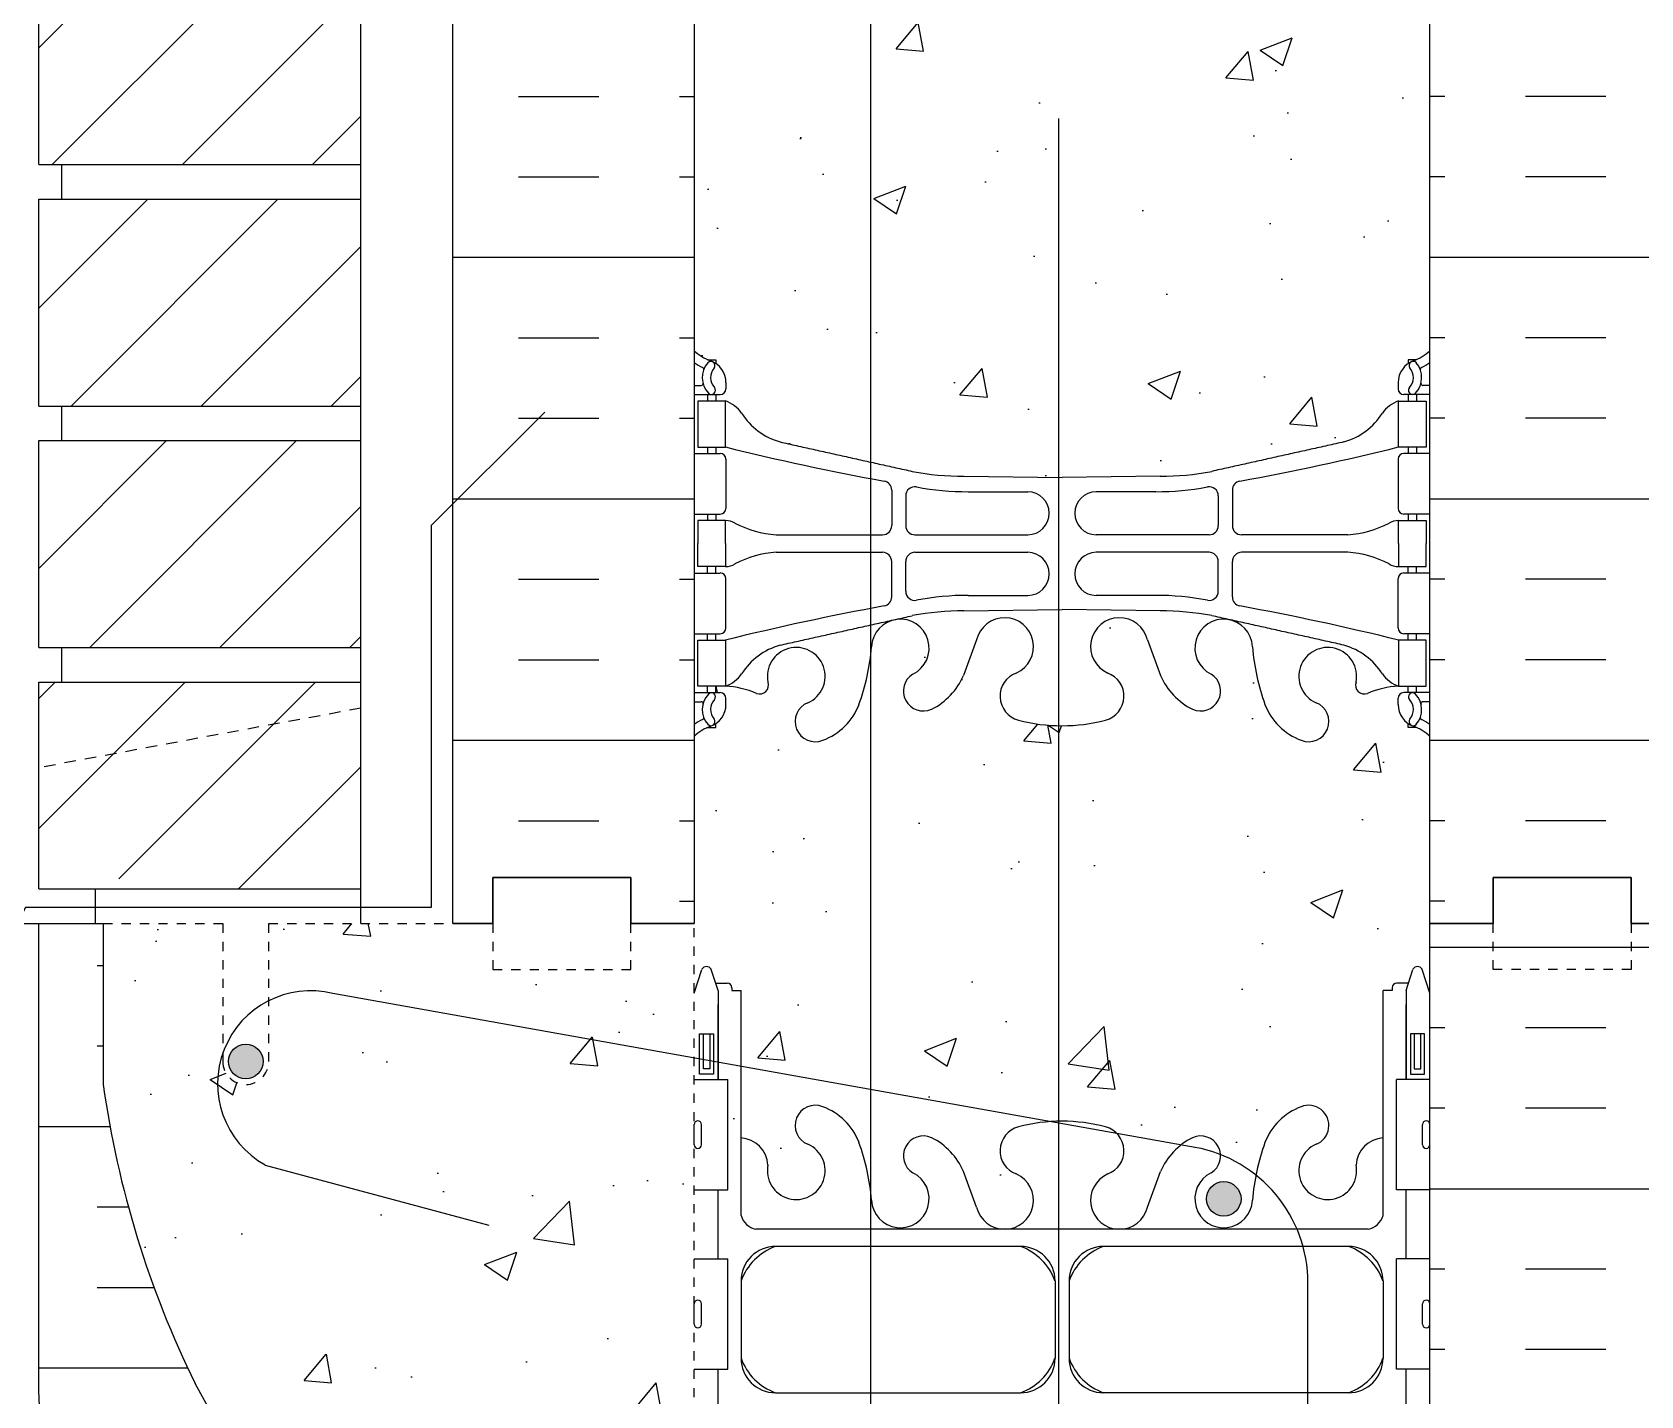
# Model space of a CAD drawing. Header units: inches. Extents: x 16 to 68.3, y 21.2 to 93.9.
# Drawn here: x 34.81 to 52.3, y 51.8 to 66.62 of the extents above; entities that cross this region are included whole.
import ezdxf

# ---------------------------------------------------------------- set-up
doc = ezdxf.new("R2010")
doc.units = ezdxf.units.IN
doc.header["$LTSCALE"] = 0.5
doc.header["$MEASUREMENT"] = 0
doc.linetypes.add('DASHED2', pattern=[0.375, 0.25, -0.125])
doc.linetypes.add('HIDDEN2', pattern=[0.1875, 0.125, -0.0625])
for name, color, linetype in [('HATCH', 12, 'Continuous'), ('Hidden2', 12, 'HIDDEN2'), ('line25', 2, 'Continuous'), ('LINE3', 3, 'Continuous'), ('LINE50', 5, 'Continuous'), ('LINE9', 9, 'Continuous'), ('Web_Edge', 9, 'Continuous')]:
    doc.layers.add(name, color=color, linetype=linetype)

msp = doc.modelspace()

# ---------------------------------------------------------------- hatches: boundary and pattern name
at = {"layer": 'HATCH'}
h = msp.add_hatch(dxfattribs=at)
h.set_pattern_fill('ANSI31', color=256, scale=8, style=0)
h.set_pattern_definition([(45, (-75.6412, -97.8116), (-0.707107, 0.707107), [])])
h.paths.add_polyline_path([(38.381, 92.933), (34.881, 92.933), (34.881, 91.433), (38.381, 91.433)])
h.paths.add_polyline_path([(38.381, 91.058), (34.881, 91.058), (34.881, 90.02), (37.825, 90.02), (38.381, 90.02)])
h.paths.add_polyline_path([(38.381, 90.02), (37.825, 90.02), (34.881, 90.02), (34.881, 88.808), (38.381, 88.808)])
h.paths.add_polyline_path([(38.381, 88.433), (34.881, 88.433), (34.881, 86.183), (38.381, 86.183)])
h.paths.add_polyline_path([(38.381, 85.808), (34.881, 85.808), (34.881, 83.558), (38.381, 83.558)])
h.paths.add_polyline_path([(38.381, 83.183), (34.881, 83.183), (34.881, 80.933), (38.381, 80.933)])
h.paths.add_polyline_path([(38.381, 80.558), (34.881, 80.558), (34.881, 78.308), (38.381, 78.308)])
h.paths.add_polyline_path([(38.381, 77.933), (34.881, 77.933), (34.881, 75.683), (38.381, 75.683), (38.381, 76.558), (38.38, 76.619), (38.381, 76.683), (38.376, 76.742), (38.381, 76.808)])
h.paths.add_polyline_path([(38.381, 75.308), (34.881, 75.308), (34.881, 73.058), (38.381, 73.058)])
h.paths.add_polyline_path([(38.381, 72.683), (34.881, 72.683), (34.881, 70.433), (38.381, 70.433)])
h.paths.add_polyline_path([(38.381, 70.058), (34.881, 70.058), (34.881, 68.637), (37.825, 68.637), (38.381, 68.637)])
h.paths.add_polyline_path([(38.381, 68.637), (37.825, 68.637), (34.881, 68.637), (34.881, 67.808), (38.381, 67.808)])
h.paths.add_polyline_path([(38.381, 67.433), (36.381, 67.433), (34.881, 67.433), (34.881, 65.183), (38.381, 65.183)])
h.paths.add_polyline_path([(38.381, 64.808), (34.881, 64.808), (34.881, 62.558), (38.381, 62.558)])
h.paths.add_polyline_path([(38.381, 62.183), (34.881, 62.183), (34.881, 59.933), (38.381, 59.933)])
h.paths.add_polyline_path([(38.381, 59.558), (34.881, 59.558), (34.881, 57.933), (35.327, 57.671), (35.939, 57.308), (38.381, 57.308)])
h = msp.add_hatch(dxfattribs=at)
h.set_pattern_fill('AR-CONC', color=256, scale=0.5)
edge = h.paths.add_edge_path()
edge.add_arc((49.66, 86.345), 0.5, 46.2109, 66.4218)
edge.add_line((49.86, 86.803), (49.77, 86.803))
edge.add_line((49.77, 86.803), (49.77, 86.845))
edge.add_arc((49.91, 87.052), 0.25, 180, 235.9442, ccw=False)
edge.add_line((49.66, 87.052), (49.66, 87.12))
edge.add_arc((49.722, 87.12), 0.0625, 90, 180, ccw=False)
edge.add_line((49.722, 87.182), (49.77, 87.182))
edge.add_line((49.77, 87.182), (49.77, 87.252))
edge.add_line((49.77, 87.252), (49.665, 87.252))
edge.add_arc((49.787, 87.595), 0.364, 212.0424, 250.3387, ccw=False)
edge.add_arc((48.864, 86.984), 0.743, 34.228, 73.8107)
edge.add_spline(control_points=[(49.071, 87.698), (47.634, 88.018)], knot_values=[0, 0, 1, 1], degree=1, periodic=0)
edge.add_arc((47.078, 85.087), 2.984, 79.2546, 90.0995)
edge.add_line((47.072, 88.071), (46.017, 88.086))
edge.add_line((46.017, 88.086), (46.017, 79.78))
edge.add_line((46.017, 79.78), (47.072, 79.795))
edge.add_arc((47.078, 82.779), 2.984, 269.9005, 280.7454)
edge.add_spline(control_points=[(47.634, 79.848), (49.071, 80.168)], knot_values=[0, 0, 1, 1], degree=1, periodic=0)
edge.add_arc((48.864, 80.882), 0.743, 286.1893, 325.772)
edge.add_arc((49.787, 80.271), 0.364, 109.6613, 147.9576, ccw=False)
edge.add_line((49.665, 80.613), (49.77, 80.613))
edge.add_line((49.77, 80.613), (49.77, 80.683))
edge.add_line((49.77, 80.683), (49.722, 80.683))
edge.add_arc((49.722, 80.746), 0.0625, 180, 270, ccw=False)
edge.add_line((49.66, 80.746), (49.66, 80.813))
edge.add_arc((49.91, 80.813), 0.25, 124.0558, 180, ccw=False)
edge.add_line((49.77, 81.021), (49.77, 81.062))
edge.add_line((49.77, 81.062), (49.86, 81.062))
edge.add_arc((49.66, 81.521), 0.5, 293.5782, 313.7891)
edge.add_line((50.006, 81.16), (50.006, 86.706))
edge = h.paths.add_edge_path()
edge.add_line((46.017, 88.086), (46.006, 88.086))
edge.add_line((46.006, 88.086), (44.939, 88.071))
edge.add_arc((44.934, 85.087), 2.984, 89.9005, 100.7454)
edge.add_spline(control_points=[(44.378, 88.018), (43.927, 87.918)], knot_values=[0.686784, 0.686784, 1, 1], degree=1, periodic=0)
edge.add_line((43.927, 87.918), (43.927, 79.948))
edge.add_spline(control_points=[(43.927, 79.948), (44.378, 79.848)], knot_values=[0.686784, 0.686784, 1, 1], degree=1, periodic=0)
edge.add_arc((44.934, 82.779), 2.984, 259.2546, 270.0995)
edge.add_line((44.939, 79.795), (46.006, 79.78))
edge.add_line((46.006, 79.78), (46.017, 79.78))
edge.add_line((46.017, 79.78), (46.017, 88.086))
edge = h.paths.add_edge_path()
edge.add_spline(control_points=[(43.927, 87.918), (42.94, 87.698)], knot_values=[0, 0, 0.686784, 0.686784], degree=1, periodic=0)
edge.add_arc((43.147, 86.984), 0.743, 106.1893, 145.772)
edge.add_arc((42.224, 87.595), 0.364, 289.6613, 327.9576, ccw=False)
edge.add_line((42.347, 87.252), (42.242, 87.252))
edge.add_line((42.242, 87.252), (42.242, 87.182))
edge.add_line((42.242, 87.182), (42.289, 87.182))
edge.add_arc((42.289, 87.12), 0.0625, 0, 90, ccw=False)
edge.add_line((42.352, 87.12), (42.352, 87.052))
edge.add_arc((42.102, 87.052), 0.25, 304.0558, 360, ccw=False)
edge.add_line((42.242, 86.845), (42.242, 86.803))
edge.add_line((42.242, 86.803), (42.152, 86.803))
edge.add_arc((42.352, 86.345), 0.5, 113.5782, 133.7891)
edge.add_line((42.006, 86.706), (42.006, 81.16))
edge.add_arc((42.352, 81.521), 0.5, 226.2109, 246.4218)
edge.add_line((42.152, 81.062), (42.242, 81.062))
edge.add_line((42.242, 81.062), (42.242, 81.021))
edge.add_arc((42.102, 80.813), 0.25, 0, 55.9442, ccw=False)
edge.add_line((42.352, 80.813), (42.352, 80.746))
edge.add_arc((42.289, 80.746), 0.0625, -90, 0, ccw=False)
edge.add_line((42.289, 80.683), (42.242, 80.683))
edge.add_line((42.242, 80.683), (42.242, 80.613))
edge.add_line((42.242, 80.613), (42.347, 80.613))
edge.add_arc((42.224, 80.271), 0.364, 32.0424, 70.3387, ccw=False)
edge.add_arc((43.147, 80.882), 0.743, 214.228, 253.8107)
edge.add_spline(control_points=[(42.94, 80.168), (43.927, 79.948)], knot_values=[0, 0, 0.686784, 0.686784], degree=1, periodic=0)
edge.add_line((43.927, 79.948), (43.927, 87.918))
edge = h.paths.add_edge_path()
edge.add_arc((49.66, 68.345), 0.5, 46.2109, 66.4218)
edge.add_line((49.86, 68.803), (49.77, 68.803))
edge.add_line((49.77, 68.803), (49.77, 68.845))
edge.add_arc((49.91, 69.052), 0.25, 180, 235.9442, ccw=False)
edge.add_line((49.66, 69.052), (49.66, 69.12))
edge.add_arc((49.722, 69.12), 0.0625, 90, 180, ccw=False)
edge.add_line((49.722, 69.182), (49.77, 69.182))
edge.add_line((49.77, 69.182), (49.77, 69.252))
edge.add_line((49.77, 69.252), (49.665, 69.252))
edge.add_arc((49.787, 69.595), 0.364, 212.0424, 250.3387, ccw=False)
edge.add_arc((48.864, 68.984), 0.743, 34.228, 73.8107)
edge.add_spline(control_points=[(49.071, 69.698), (47.634, 70.018)], knot_values=[0, 0, 1, 1], degree=1, periodic=0)
edge.add_arc((47.078, 67.087), 2.984, 79.2546, 90.0995)
edge.add_line((47.072, 70.071), (46.017, 70.086))
edge.add_line((46.017, 70.086), (46.017, 67.186))
edge.add_arc((45.897, 66.859), 0.348, 50.2069, 69.7963, ccw=False)
edge.add_arc((46.357, 66.961), 0.289, 35, 145, ccw=False)
edge.add_arc((46.734, 67.029), 0.171, 35, 145, ccw=False)
edge.add_arc((47.051, 66.917), 0.275, 20.0678, 130.0678, ccw=False)
edge.add_arc((47.531, 66.856), 0.271, 35, 145, ccw=False)
edge.add_arc((47.86, 66.937), 0.13, 35, 145, ccw=False)
edge.add_arc((48.014, 66.977), 0.059, 98.4676, 145, ccw=False)
edge.add_arc((47.997, 66.977), 0.059, 35, 81.5324, ccw=False)
edge.add_arc((48.152, 66.937), 0.13, 35, 145, ccw=False)
edge.add_arc((48.48, 66.856), 0.271, 35, 145, ccw=False)
edge.add_arc((48.961, 66.917), 0.275, 49.9322, 159.9322, ccw=False)
edge.add_arc((49.278, 67.029), 0.171, 35, 145, ccw=False)
edge.add_arc((49.655, 66.961), 0.289, 35, 145, ccw=False)
edge.add_arc((50.115, 66.859), 0.348, 108.194, 129.7931, ccw=False)
edge.add_line((50.006, 67.191), (50.006, 68.706))
edge = h.paths.add_edge_path()
edge.add_line((46.017, 70.086), (46.006, 70.086))
edge.add_line((46.006, 70.086), (44.939, 70.071))
edge.add_arc((44.934, 67.087), 2.984, 89.9005, 100.7454)
edge.add_spline(control_points=[(44.378, 70.018), (43.927, 69.918)], knot_values=[0.686784, 0.686784, 1, 1], degree=1, periodic=0)
edge.add_line((43.927, 69.918), (43.927, 67.047))
edge.add_arc((44.077, 66.926), 0.193, 35, 140.9787, ccw=False)
edge.add_arc((44.383, 66.933), 0.181, 35, 145, ccw=False)
edge.add_arc((44.668, 66.897), 0.196, 24.3798, 134.3798, ccw=False)
edge.add_arc((45.024, 66.853), 0.217, 35, 145, ccw=False)
edge.add_arc((45.385, 66.849), 0.224, 35, 145, ccw=False)
edge.add_arc((45.897, 66.859), 0.348, 69.7963, 160.2069, ccw=False)
edge.add_line((46.017, 67.186), (46.017, 70.086))
edge = h.paths.add_edge_path()
edge.add_spline(control_points=[(43.927, 69.918), (42.94, 69.698)], knot_values=[0, 0, 0.686784, 0.686784], degree=1, periodic=0)
edge.add_arc((43.147, 68.984), 0.743, 106.1893, 145.772)
edge.add_arc((42.224, 69.595), 0.364, 289.6613, 327.9576, ccw=False)
edge.add_line((42.347, 69.252), (42.242, 69.252))
edge.add_line((42.242, 69.252), (42.242, 69.182))
edge.add_line((42.242, 69.182), (42.289, 69.182))
edge.add_arc((42.289, 69.12), 0.0625, 0, 90, ccw=False)
edge.add_line((42.352, 69.12), (42.352, 69.052))
edge.add_arc((42.102, 69.052), 0.25, 304.0558, 360, ccw=False)
edge.add_line((42.242, 68.845), (42.242, 68.803))
edge.add_line((42.242, 68.803), (42.152, 68.803))
edge.add_arc((42.352, 68.345), 0.5, 113.5782, 133.7891)
edge.add_line((42.006, 68.706), (42.006, 67.174))
edge.add_arc((42.036, 66.85), 0.325, 35, 95.3406, ccw=False)
edge.add_arc((42.47, 66.919), 0.205, 35, 145, ccw=False)
edge.add_arc((42.884, 66.864), 0.301, 35, 145, ccw=False)
edge.add_arc((43.308, 66.912), 0.217, 35, 145, ccw=False)
edge.add_arc((43.702, 66.885), 0.265, 31.8022, 145, ccw=False)
edge.add_line((43.927, 67.024), (43.927, 69.918))
edge = h.paths.add_edge_path()
edge.add_arc((43.702, 66.885), 0.265, 31.8022, 145)
edge.add_arc((43.308, 66.912), 0.217, 35, 145)
edge.add_arc((42.884, 66.864), 0.301, 35, 145)
edge.add_arc((42.47, 66.919), 0.205, 35, 145)
edge.add_arc((42.036, 66.85), 0.325, 35, 95.3406)
edge.add_line((42.006, 67.174), (42.006, 63.16))
edge.add_arc((42.352, 63.521), 0.5, 226.2109, 246.4218)
edge.add_line((42.152, 63.062), (42.242, 63.062))
edge.add_line((42.242, 63.062), (42.242, 63.021))
edge.add_arc((42.102, 62.813), 0.25, 0, 55.9442, ccw=False)
edge.add_line((42.352, 62.813), (42.352, 62.746))
edge.add_arc((42.289, 62.746), 0.0625, -90, 0, ccw=False)
edge.add_line((42.289, 62.683), (42.242, 62.683))
edge.add_line((42.242, 62.683), (42.242, 62.613))
edge.add_line((42.242, 62.613), (42.347, 62.613))
edge.add_arc((42.224, 62.271), 0.364, 32.0424, 70.3387, ccw=False)
edge.add_arc((43.147, 62.882), 0.743, 214.228, 253.8107)
edge.add_spline(control_points=[(42.94, 62.168), (43.927, 61.948)], knot_values=[0, 0, 0.686784, 0.686784], degree=1, periodic=0)
edge.add_line((43.927, 61.948), (43.927, 67.024))
edge = h.paths.add_edge_path()
edge.add_arc((50.115, 66.859), 0.348, 108.194, 129.7931)
edge.add_arc((49.655, 66.961), 0.289, 35, 145)
edge.add_arc((49.278, 67.029), 0.171, 35, 145)
edge.add_arc((48.961, 66.917), 0.275, 49.9322, 159.9322)
edge.add_arc((48.48, 66.856), 0.271, 35, 145)
edge.add_arc((48.152, 66.937), 0.13, 35, 145)
edge.add_arc((47.997, 66.977), 0.059, 35, 81.5324)
edge.add_arc((48.014, 66.977), 0.059, 98.4676, 145)
edge.add_arc((47.86, 66.937), 0.13, 35, 145)
edge.add_arc((47.531, 66.856), 0.271, 35, 145)
edge.add_arc((47.051, 66.917), 0.275, 20.0678, 130.0678)
edge.add_arc((46.734, 67.029), 0.171, 35, 145)
edge.add_arc((46.357, 66.961), 0.289, 35, 145)
edge.add_arc((45.897, 66.859), 0.348, 50.2069, 160.2069)
edge.add_arc((45.385, 66.849), 0.224, 35, 145)
edge.add_arc((45.024, 66.853), 0.217, 35, 145)
edge.add_arc((44.668, 66.897), 0.196, 24.3798, 134.3798)
edge.add_arc((44.383, 66.933), 0.181, 35, 145)
edge.add_arc((44.077, 66.926), 0.193, 35, 140.9787)
edge.add_line((43.927, 67.047), (43.927, 67.024))
edge.add_line((43.927, 67.024), (43.927, 61.948))
edge.add_spline(control_points=[(43.927, 61.948), (44.378, 61.848)], knot_values=[0.686784, 0.686784, 1, 1], degree=1, periodic=0)
edge.add_arc((44.934, 64.779), 2.984, 259.2546, 270.0995)
edge.add_line((44.939, 61.795), (46.006, 61.78))
edge.add_line((46.006, 61.78), (47.072, 61.795))
edge.add_arc((47.078, 64.779), 2.984, 269.9005, 280.7454)
edge.add_spline(control_points=[(47.634, 61.848), (49.071, 62.168)], knot_values=[0, 0, 1, 1], degree=1, periodic=0)
edge.add_arc((48.864, 62.882), 0.743, 286.1893, 325.772)
edge.add_arc((49.787, 62.271), 0.364, 109.6613, 147.9576, ccw=False)
edge.add_line((49.665, 62.613), (49.77, 62.613))
edge.add_line((49.77, 62.613), (49.77, 62.683))
edge.add_line((49.77, 62.683), (49.722, 62.683))
edge.add_arc((49.722, 62.746), 0.0625, 180, 270, ccw=False)
edge.add_line((49.66, 62.746), (49.66, 62.813))
edge.add_arc((49.91, 62.813), 0.25, 124.0558, 180, ccw=False)
edge.add_line((49.77, 63.021), (49.77, 63.062))
edge.add_line((49.77, 63.062), (49.86, 63.062))
edge.add_arc((49.66, 63.521), 0.5, 293.5782, 313.7891)
edge.add_line((50.006, 63.16), (50.006, 67.191))
h.paths.add_polyline_path([(43.927, 59.87, -0.056664), (43.811, 59.349, -0.227838), (43.406, 58.925, -1), (43.243, 59.333, 2.087231), (42.809, 59.558, -0.669601), (42.676, 59.438, 0.085348), (42.347, 59.513), (42.242, 59.513), (42.242, 59.443), (42.289, 59.443, -0.414214), (42.352, 59.381), (42.352, 59.313, -0.249069), (42.242, 59.106), (42.242, 59.065), (42.152, 59.065, 0.088416), (42.006, 58.967), (42.006, 56.933), (42.006, 56.174), (42.085, 56.415, -0.725737), (42.191, 56.434), (42.24, 56.284), (42.366, 56.284, -0.414214), (42.416, 56.234), (42.416, 56.204), (42.516, 56.204), (42.516, 55.38), (43.927, 55.128)])
h.paths.add_polyline_path([(45.97, 59.083, -0.063429), (45.532, 59.145, -0.734872), (45.509, 59.656, 1.612474), (45.077, 60.016), (44.934, 59.629, -0.16372), (44.612, 59.275, -1.059167), (44.406, 59.657, 1.629604), (43.935, 59.958, -0.009281), (43.927, 59.87), (43.927, 55.128), (45.882, 54.779, -0.012558), (45.97, 54.783)])
h.paths.add_polyline_path([(50.006, 58.967, 0.088416), (49.86, 59.065), (49.77, 59.065), (49.77, 59.106, -0.249069), (49.66, 59.313), (49.66, 59.381, -0.414214), (49.722, 59.443), (49.77, 59.443), (49.77, 59.513), (49.665, 59.513, 0.085348), (49.335, 59.438, -0.669601), (49.203, 59.558, 2.087231), (48.769, 59.333, -1), (48.605, 58.925, -0.227838), (48.201, 59.349, -0.06598), (48.076, 59.958, 1.629604), (47.605, 59.657, -1.059167), (47.399, 59.275, -0.16372), (47.077, 59.629), (46.935, 60.016, 1.612474), (46.503, 59.656, -0.734872), (46.48, 59.145, -0.073526), (45.97, 59.083), (45.97, 54.782, -0.073526), (46.48, 54.721, -0.132791), (46.601, 54.651), (47.301, 54.526, -0.039118), (47.399, 54.591, -0.566101), (47.73, 54.42, -0.074441), (48.115, 54.197, -0.035013), (48.201, 54.517, -0.227838), (48.605, 54.941, -1), (48.769, 54.532, 2.087231), (49.203, 54.308, -0.380392), (49.496, 54.603), (49.496, 56.204), (49.596, 56.204), (49.596, 56.234, -0.414214), (49.646, 56.284), (49.772, 56.284), (49.815, 56.415, -0.725737), (49.921, 56.434), (50.006, 56.174), (50.006, 56.933)])
h.paths.add_polyline_path([(45.532, 54.721, -0.050829), (45.882, 54.779), (43.927, 55.128), (43.927, 53.995, -0.007596), (43.934, 53.924, 1.753171), (44.385, 54.22, -0.940793), (44.588, 54.604, -0.173075), (44.934, 54.237), (45.077, 53.85, 1.612474), (45.509, 54.21, -0.734872)])
h.paths.add_polyline_path([(47.077, 54.237, -0.123809), (47.301, 54.526), (46.601, 54.651, -0.548552), (46.503, 54.21, 1.612474), (46.935, 53.85)])
h.paths.add_polyline_path([(43.927, 55.128), (42.516, 55.38), (42.516, 54.603, -0.380397), (42.809, 54.308, 2.087231), (43.243, 54.532, -1), (43.406, 54.941, -0.21345), (43.798, 54.552, -0.060599), (43.927, 53.995)])
h.paths.add_polyline_path([(45.97, 49.862), (45.97, 46.004), (49.335, 46.004, 0.268138), (49.496, 46.152), (49.496, 47.621), (49.376, 47.821), (49.376, 47.933), (49.376, 48.045), (49.496, 48.245), (49.496, 49.714, 0.268138), (49.335, 49.862)])
h.paths.add_polyline_path([(45.97, 49.862), (42.677, 49.862, 0.268156), (42.516, 49.714), (42.516, 48.245), (42.636, 48.045), (42.636, 47.933), (42.636, 47.821), (42.516, 47.621), (42.516, 46.152, 0.268156), (42.677, 46.004), (45.97, 46.004)])
h.paths.add_polyline_path([(49.496, 41.263, -0.380392), (49.203, 41.558, 2.087231), (48.769, 41.333, -1), (48.605, 40.925, -0.21345), (48.213, 41.314, -0.069923), (48.076, 41.958, 1.702394), (47.627, 41.645, -0.940793), (47.423, 41.262, -0.173075), (47.077, 41.629), (46.935, 42.016, 1.612474), (46.503, 41.656, -0.734872), (46.48, 41.145, -0.068475), (46.006, 41.083, -0.005025), (45.97, 41.083), (45.97, 38.31), (46.593, 38.933), (50.006, 38.933), (50.006, 39.692), (49.921, 39.432, -0.6), (49.821, 39.432), (49.772, 39.582), (49.646, 39.582, -0.414214), (49.596, 39.632), (49.596, 39.662), (49.496, 39.662)])
h.paths.add_polyline_path([(45.97, 41.083, -0.063428), (45.532, 41.145, -0.734872), (45.509, 41.656, 1.612474), (45.077, 42.016), (44.934, 41.629, -0.173075), (44.588, 41.262, -0.940793), (44.385, 41.645, 1.702394), (43.935, 41.958, -0.069923), (43.798, 41.314, -0.21345), (43.406, 40.925, -1), (43.243, 41.333, 2.087231), (42.809, 41.558, -0.380397), (42.516, 41.263), (42.516, 39.662), (42.416, 39.662), (42.416, 39.632, -0.414214), (42.366, 39.582), (42.24, 39.582), (42.191, 39.432, -0.6), (42.091, 39.432), (42.006, 39.692), (42.006, 38.933), (44.593, 38.933), (45.593, 39.933), (45.593, 38.933), (45.593, 37.933), (45.97, 38.31)])
h = msp.add_hatch(dxfattribs=at)
h.set_pattern_fill('INSUL', color=256, scale=7, style=0)
h.set_pattern_definition([(0, (-2884.1558, -340.0766), (0, 2.625), []), (0, (-2884.1558, -339.2016), (0, 2.625), [0.875, -0.875]), (0, (-2884.1558, -338.3266), (0, 2.625), [0.875, -0.875])])
h.paths.add_polyline_path([(39.381, 56.933), (39.818, 56.933), (39.818, 57.433), (41.318, 57.433), (41.318, 56.933), (42.006, 56.933), (42.006, 74.933), (41.318, 74.933), (41.318, 75.433), (39.818, 75.433), (39.818, 74.933), (39.381, 74.933)])
h = msp.add_hatch(dxfattribs=at)
h.set_pattern_fill('INSUL', color=256, scale=7, style=0)
h.set_pattern_definition([(180, (2976.1673, -340.0766), (0, 2.625), []), (180, (2976.1673, -339.2016), (0, 2.625), [0.875, -0.875]), (180, (2976.1673, -338.3266), (0, 2.625), [0.875, -0.875])])
h.paths.add_polyline_path([(52.631, 56.933), (52.193, 56.933), (52.193, 57.433), (50.693, 57.433), (50.693, 56.933), (50.006, 56.933), (50.006, 74.933), (50.693, 74.933), (50.693, 75.433), (52.193, 75.433), (52.193, 74.933), (52.631, 74.933)])
h = msp.add_hatch(dxfattribs=at)
h.set_pattern_fill('INSUL', color=256, scale=7, style=0)
h.set_pattern_definition([(180, (2976.1673, -358.0766), (0, 2.625), []), (180, (2976.1673, -357.2016), (0, 2.625), [0.875, -0.875]), (180, (2976.1673, -356.3266), (0, 2.625), [0.875, -0.875])])
h.paths.add_polyline_path([(52.631, 38.933), (52.193, 38.933), (52.193, 39.433), (50.693, 39.433), (50.693, 38.933), (50.006, 38.933), (50.006, 56.933), (50.693, 56.933), (50.693, 57.433), (52.193, 57.433), (52.193, 56.933), (52.631, 56.933)])
h = msp.add_hatch(dxfattribs=at)
h.set_pattern_fill('INSUL', color=256, scale=7, style=0)
h.set_pattern_definition([(0, (-2960.485, -383.6494), (0, 2.625), []), (0, (-2960.485, -382.7744), (0, 2.625), [0.875, -0.875]), (0, (-2960.485, -381.8994), (0, 2.625), [0.875, -0.875])])
h.paths.add_polyline_path([(36.581, 51.933, -0.079579), (35.581, 55.183), (35.581, 56.933), (34.881, 56.933), (34.881, 51.933, 0.131652), (35.551, 49.433), (39.289, 43.283, -0.10438), (39.381, 42.808), (39.381, 38.933), (39.818, 38.933), (39.818, 39.433), (41.318, 39.433), (41.318, 38.933), (42.006, 38.933), (42.006, 42.183), (41.756, 42.183), (41.756, 42.558)])
h = msp.add_hatch(dxfattribs=at)
h.set_pattern_fill('AR-CONC', color=256, scale=0.5, style=0)
h.set_pattern_definition([(50, (75.5901, 19.0505), (3.5863, -0.31376), [0.375, -4.125]), (355, (75.59, 19.0505), (-0.69376, 3.76096), [0.3, -3.3]), (100.4514, (75.889, 19.0244), (2.89255, 3.4472), [0.3187, -3.5057]), (46.184, (75.59, 20.0505), (5.3362, -0.8276), [0.5625, -6.1875]), (96.636, (76.035, 19.9816), (4.6733, 4.8706), [0.47805, -5.25856]), (351.184, (75.59, 20.0505), (4.6733, 4.8706), [0.45, -4.95]), (21, (76.0901, 19.8005), (2.98454, -2.0131), [0.375, -4.125]), (326, (76.09, 19.8005), (1.21658, 3.62575), [0.3, -3.3]), (71.4514, (76.339, 19.6328), (4.20111, 1.61265), [0.3187, -3.5057]), (37.5, (75.5901, 19.0505), (0.0608, 1.66447), [0, -3.26, 0, -3.35, 0, -3.3125]), (7.5, (75.5901, 19.0505), (1.31535, 1.97206), [0, -1.91, 0, -3.185, 0, -1.2625]), (327.5, (74.4751, 19.0505), (2.669112, -0.112774), [0, -1.25, 0, -3.9, 0, -5.175]), (317.5, (73.9751, 19.0505), (2.91593, 0.50052), [0, -1.625, 0, -2.59, 0, -3.675])])
h.paths.add_polyline_path([(42.006, 56.933), (41.318, 56.933), (41.318, 56.433), (39.818, 56.433), (39.818, 56.933), (39.381, 56.933), (38.462, 56.933), (38.49, 56.796), (38.191, 56.817), (38.285, 56.933), (37.381, 56.933), (37.381, 55.433, -1), (36.881, 55.433), (36.881, 56.933), (35.581, 56.933), (35.581, 55.183, 0.079579), (36.581, 51.933), (41.756, 42.558), (41.756, 42.183), (42.006, 42.183)])
h = msp.add_hatch(dxfattribs=at)
h.set_pattern_fill('AR-CONC', color=256, scale=0.5, style=0)
h.paths.add_polyline_path([(45.532, 54.721, -0.05083), (45.882, 54.779), (42.006, 55.472), (42.006, 54.898, 0.088416), (42.152, 54.801), (42.242, 54.801), (42.242, 54.759, -0.249069), (42.352, 54.552), (42.352, 54.485, -0.414214), (42.289, 54.422), (42.242, 54.422), (42.242, 54.352), (42.347, 54.352, 0.085348), (42.676, 54.428, -0.669601), (42.809, 54.308, 2.087231), (43.243, 54.532, -1), (43.406, 54.941, -0.227838), (43.811, 54.517, -0.06598), (43.935, 53.908, 1.629604), (44.406, 54.209, -1.059167), (44.612, 54.591, -0.16372), (44.934, 54.237), (45.077, 53.85, 1.612474), (45.509, 54.21, -0.734872)])
h = msp.add_hatch(dxfattribs=at)
h.set_pattern_fill('AR-CONC', color=256, scale=0.5, style=0)
h.paths.add_polyline_path([(47.077, 54.237, -0.123809), (47.301, 54.526), (46.601, 54.651, -0.548553), (46.503, 54.21, 1.612474), (46.935, 53.85)])
at = {"layer": 'LINE3'}
for points in [[(36.943, 55.433, 1), (37.318, 55.433, 1)], [(47.952, 53.939, 1), (47.577, 53.939, 1)], [(47.577, 53.939, 1), (47.952, 53.939, 1)]]:
    msp.add_hatch(color=256, dxfattribs=at).paths.add_polyline_path(points)

# ---------------------------------------------------------------- linework, layer by layer
at = {"layer": 'HATCH'}
for p, q in [((38.191, 56.817), (38.285, 56.933)), ((38.49, 56.796), (38.462, 56.933)), ((38.191, 56.817), (38.49, 56.796))]:
    msp.add_line(p, q, dxfattribs=at)
at = {"layer": 'Hidden2'}
for p, q in [((35.581, 56.933), (36.881, 56.933)), ((36.881, 56.933), (36.881, 55.433)), ((37.381, 55.433), (37.381, 56.933)), ((37.381, 56.933), (39.381, 56.933))]:
    msp.add_line(p, q, dxfattribs=at)
at = {"layer": 'Hidden2', "ltscale": 0.5}
msp.add_line((42.006, 42.183), (42.006, 56.933), dxfattribs=at)
at = {"layer": 'Hidden2'}
msp.add_lwpolyline([(39.381, 56.933), (39.818, 56.933), (39.818, 57.433), (41.318, 57.433), (41.318, 56.933), (42.006, 56.933)], dxfattribs=at)
msp.add_arc((37.131, 55.433), 0.25, 180, 0, dxfattribs=at)
at = {"layer": 'line25'}
for p, q in [((42.006, 74.933), (42.006, 56.933)), ((50.006, 56.933), (50.006, 74.933)), ((34.881, 65.183), (34.881, 67.433)), ((38.381, 56.933), (38.381, 67.433)), ((34.881, 65.183), (38.381, 65.183)), ((35.131, 64.808), (35.131, 65.183)), ((34.881, 62.558), (34.881, 64.808)), ((34.881, 64.808), (38.381, 64.808)), ((34.881, 62.558), (38.381, 62.558)), ((35.131, 62.183), (35.131, 62.558)), ((34.881, 62.183), (38.381, 62.183)), ((34.881, 59.933), (34.881, 62.183)), ((34.881, 59.933), (38.381, 59.933)), ((35.131, 59.558), (35.131, 59.933)), ((34.881, 59.558), (38.381, 59.558)), ((34.881, 57.308), (34.881, 59.558)), ((34.881, 57.308), (38.381, 57.308)), ((35.497, 56.933), (35.497, 57.308)), ((35.581, 56.933), (35.581, 55.183)), ((50.006, 38.933), (50.006, 56.933)), ((42.006, 55.238), (42.371, 55.238)), ((42.371, 54.038), (42.371, 55.238)), ((50.006, 55.238), (49.641, 55.238)), ((49.641, 54.038), (49.641, 55.238)), ((42.006, 54.038), (42.371, 54.038)), ((50.006, 54.038), (49.641, 54.038)), ((42.006, 53.288), (42.371, 53.288)), ((42.371, 52.088), (42.371, 53.288)), ((50.006, 53.288), (49.641, 53.288)), ((49.641, 52.088), (49.641, 53.288)), ((42.006, 52.088), (42.371, 52.088)), ((50.006, 52.088), (49.641, 52.088)), ((41.756, 42.558), (36.581, 51.933))]:
    msp.add_line(p, q, dxfattribs=at)
msp.add_arc((46.226, 56.68), 10.75, 188.0028, 206.2026, dxfattribs=at)
at = {"layer": 'LINE3'}
for p, q in [((43.927, 50.205), (43.927, 91.515)), ((45.97, 38.31), (45.97, 65.686)), ((47.452, 54.499), (38.079, 56.173)), ((37.341, 54.307), (39.774, 53.655)), ((48.68, 46.714), (48.68, 53.024))]:
    msp.add_line(p, q, dxfattribs=at)
for centre in [(37.131, 55.433), (47.764, 53.939), (47.764, 53.939)]:
    msp.add_circle(centre, 0.188, dxfattribs=at)
for centre, radius, start, end in [((37.837, 55.19), 1.012, 76.184, 240.6907), ((47.18, 53.024), 1.5, 360, 79.5785)]:
    msp.add_arc(centre, radius, start, end, dxfattribs=at)
at = {"layer": 'LINE50'}
msp.add_line((39.381, 56.933), (39.381, 74.933), dxfattribs=at)
for points in [[(39.381, 56.933), (39.818, 56.933), (39.818, 57.433), (41.318, 57.433), (41.318, 56.933), (42.006, 56.933)], [(42.006, 56.933), (41.318, 56.933), (41.318, 57.433), (39.818, 57.433), (39.818, 56.933), (39.381, 56.933)], [(52.631, 56.933), (52.193, 56.933), (52.193, 57.433), (50.693, 57.433), (50.693, 56.933), (50.006, 56.933)], [(50.006, 56.933), (50.693, 56.933), (50.693, 57.433), (52.193, 57.433), (52.193, 56.933), (52.631, 56.933)]]:
    msp.add_lwpolyline(points, dxfattribs=at)
msp.add_lwpolyline([(39.381, 38.933), (39.381, 42.808, 0.10438), (39.289, 43.283), (35.551, 49.433, -0.131652), (34.881, 51.933), (34.881, 56.933), (35.581, 56.933)], format="xyb", dxfattribs=at)
at = {"layer": 'LINE9'}
for p, q in [((39.146, 61.258), (40.381, 62.492)), ((42.006, 54.528), (42.006, 54.748)), ((42.046, 54.788), (42.046, 54.788)), ((42.086, 54.528), (42.086, 54.748)), ((49.926, 54.528), (49.926, 54.748)), ((49.966, 54.788), (49.966, 54.788)), ((50.006, 54.528), (50.006, 54.748)), ((42.006, 54.693), (42.006, 54.693)), ((42.006, 54.583), (42.006, 54.583)), ((50.006, 54.693), (50.006, 54.693)), ((50.006, 54.583), (50.006, 54.583)), ((42.046, 54.488), (42.046, 54.488)), ((49.966, 54.488), (49.966, 54.488)), ((42.046, 52.838), (42.046, 52.838)), ((49.966, 52.838), (49.966, 52.838)), ((42.006, 52.578), (42.006, 52.798)), ((42.006, 52.743), (42.006, 52.743)), ((42.086, 52.578), (42.086, 52.798)), ((49.926, 52.578), (49.926, 52.798)), ((50.006, 52.578), (50.006, 52.798)), ((50.006, 52.743), (50.006, 52.743)), ((42.006, 52.633), (42.006, 52.633)), ((42.046, 52.538), (42.046, 52.538)), ((49.966, 52.538), (49.966, 52.538)), ((50.006, 52.633), (50.006, 52.633))]:
    msp.add_line(p, q, dxfattribs=at)
at = {"layer": 'LINE9', "linetype": 'DASHED2'}
msp.add_line((38.381, 59.274), (34.881, 58.626), dxfattribs=at)
at = {"layer": 'LINE9'}
msp.add_lwpolyline([(39.146, 61.258), (39.146, 57.108), (34.737, 57.108), (34.538, 56.719)], dxfattribs=at)
at = {"layer": 'LINE9', "linetype": 'Continuous', "ltscale": 0.5}
msp.add_lwpolyline([(39.193, 38.933), (39.193, 42.81, 0.101377), (39.121, 43.198), (35.389, 49.337, -0.131757), (34.693, 51.933), (34.693, 56.933), (34.881, 56.933)], format="xyb", dxfattribs=at)
at = {"layer": 'LINE9', "linetype": 'DASHED2', "ltscale": 0.15}
for points in [[(39.818, 56.933), (39.818, 56.933), (39.818, 56.433), (41.318, 56.433), (41.318, 56.933), (41.318, 56.933)], [(52.193, 56.933), (52.193, 56.933), (52.193, 56.433), (50.693, 56.433), (50.693, 56.933), (50.693, 56.933)]]:
    msp.add_lwpolyline(points, dxfattribs=at)
at = {"layer": 'LINE9'}
for centre, start, end in [((42.046, 54.748), 90, 180), ((42.046, 54.748), 360, 90), ((49.966, 54.748), 90, 180), ((49.966, 54.748), 0, 90), ((42.046, 54.528), 180, 270), ((42.046, 54.528), 270, 0), ((49.966, 54.528), 180, 270), ((49.966, 54.528), 270, 0), ((42.046, 52.798), 90, 180), ((42.046, 52.798), 360, 90), ((49.966, 52.798), 90, 180), ((49.966, 52.798), 0, 90), ((42.046, 52.578), 180, 270), ((42.046, 52.578), 270, 0), ((49.966, 52.578), 180, 270), ((49.966, 52.578), 270, 0)]:
    msp.add_arc(centre, 0.04, start, end, dxfattribs=at)
at = {"layer": 'Web_Edge'}
for p, q in [((42.152, 63.062), (42.242, 63.062)), ((42.242, 63.062), (42.242, 63.021)), ((49.86, 63.062), (49.77, 63.062)), ((49.77, 63.062), (49.77, 63.021)), ((42.352, 62.813), (42.352, 62.746)), ((49.66, 62.813), (49.66, 62.746)), ((42.006, 62.783), (42.084, 62.783)), ((42.006, 62.683), (42.289, 62.683)), ((42.152, 62.683), (42.152, 62.613)), ((42.242, 62.683), (42.242, 62.613)), ((50.006, 62.683), (49.722, 62.683)), ((49.77, 62.683), (49.77, 62.613)), ((49.86, 62.683), (49.86, 62.613)), ((50.006, 62.783), (49.928, 62.783)), ((42.152, 62.113), (42.152, 62.043)), ((42.242, 62.113), (42.242, 62.043)), ((49.77, 62.113), (49.77, 62.043)), ((49.86, 62.113), (49.86, 62.043)), ((42.006, 62.043), (42.289, 62.043)), ((42.352, 61.981), (42.352, 61.446)), ((49.66, 61.981), (49.66, 61.446)), ((50.006, 62.043), (49.722, 62.043)), ((44.939, 61.795), (46.006, 61.78)), ((47.072, 61.795), (46.006, 61.78)), ((44.154, 61.644), (44.154, 61.259)), ((44.306, 61.581), (44.306, 61.259)), ((44.986, 61.627), (45.633, 61.627)), ((47.025, 61.627), (46.378, 61.627)), ((47.705, 61.581), (47.705, 61.259)), ((47.858, 61.644), (47.858, 61.259)), ((42.006, 61.383), (42.289, 61.383)), ((42.152, 61.383), (42.152, 61.313)), ((42.242, 61.383), (42.242, 61.313)), ((50.006, 61.383), (49.722, 61.383)), ((49.77, 61.383), (49.77, 61.313)), ((49.86, 61.383), (49.86, 61.313)), ((42.899, 61.158), (44.054, 61.159)), ((44.406, 61.159), (45.633, 61.159)), ((47.605, 61.159), (46.378, 61.159)), ((49.112, 61.158), (47.958, 61.159)), ((42.899, 60.969), (44.054, 60.968)), ((44.154, 60.483), (44.154, 60.868)), ((44.306, 60.545), (44.306, 60.868)), ((44.406, 60.968), (45.633, 60.968)), ((47.605, 60.968), (46.378, 60.968)), ((47.705, 60.545), (47.705, 60.868)), ((47.858, 60.483), (47.858, 60.868)), ((49.112, 60.969), (47.958, 60.968)), ((42.006, 60.743), (42.289, 60.743)), ((42.152, 60.743), (42.152, 60.813)), ((42.242, 60.743), (42.242, 60.813)), ((50.006, 60.743), (49.722, 60.743)), ((49.77, 60.743), (49.77, 60.813)), ((49.86, 60.743), (49.86, 60.813)), ((42.352, 60.146), (42.352, 60.681)), ((49.66, 60.146), (49.66, 60.681)), ((44.939, 60.332), (46.006, 60.347)), ((44.986, 60.5), (45.633, 60.5)), ((47.072, 60.332), (46.006, 60.347)), ((47.025, 60.5), (46.378, 60.5)), ((42.006, 60.083), (42.289, 60.083)), ((42.152, 60.013), (42.152, 60.083)), ((42.242, 60.013), (42.242, 60.083)), ((45.077, 60.016), (44.934, 59.629)), ((46.935, 60.016), (47.077, 59.629)), ((50.006, 60.083), (49.722, 60.083)), ((49.77, 60.013), (49.77, 60.083)), ((49.86, 60.013), (49.86, 60.083)), ((42.152, 59.443), (42.152, 59.513)), ((42.242, 59.443), (42.242, 59.513)), ((49.77, 59.443), (49.77, 59.513)), ((49.86, 59.443), (49.86, 59.513)), ((42.006, 59.443), (42.289, 59.443)), ((42.006, 59.343), (42.084, 59.343)), ((42.352, 59.313), (42.352, 59.381)), ((49.66, 59.313), (49.66, 59.381)), ((50.006, 59.443), (49.722, 59.443)), ((50.006, 59.343), (49.928, 59.343)), ((42.152, 59.065), (42.242, 59.065)), ((42.242, 59.065), (42.242, 59.106)), ((49.77, 59.065), (49.77, 59.106)), ((49.86, 59.065), (49.77, 59.065)), ((42.006, 56.174), (42.091, 56.434)), ((42.266, 56.204), (42.191, 56.434)), ((49.746, 56.204), (49.821, 56.434)), ((50.006, 56.174), (49.921, 56.434)), ((42.24, 56.284), (42.366, 56.284)), ((42.266, 56.204), (42.266, 55.238)), ((42.406, 56.234), (42.406, 56.234)), ((42.416, 56.234), (42.416, 56.234)), ((42.416, 56.234), (42.416, 56.204)), ((42.416, 56.204), (42.516, 56.204)), ((42.516, 53.758), (42.516, 56.204)), ((49.596, 56.204), (49.496, 56.204)), ((49.496, 53.758), (49.496, 56.204)), ((49.596, 56.234), (49.596, 56.234)), ((49.596, 56.234), (49.596, 56.204)), ((49.772, 56.284), (49.646, 56.284)), ((49.746, 56.204), (49.746, 55.238)), ((45.077, 53.85), (44.934, 54.237)), ((46.935, 53.85), (47.077, 54.237)), ((49.335, 53.609), (42.677, 53.609)), ((45.555, 53.422), (42.891, 53.422)), ((49.121, 53.422), (46.457, 53.422)), ((42.516, 53.047), (42.516, 52.206)), ((45.93, 53.047), (45.93, 52.206)), ((46.082, 53.048), (46.082, 52.207)), ((49.496, 53.047), (49.496, 52.206)), ((42.891, 51.831), (45.555, 51.831)), ((49.121, 51.831), (46.457, 51.831))]:
    msp.add_line(p, q, dxfattribs=at)
for points in [[(42.047, 62.113), (42.347, 62.113), (42.347, 62.613), (42.047, 62.613)], [(49.965, 62.113), (49.665, 62.113), (49.665, 62.613), (49.965, 62.613)], [(42.047, 60.013), (42.347, 60.013), (42.347, 59.513), (42.047, 59.513)], [(49.965, 60.013), (49.665, 60.013), (49.665, 59.513), (49.965, 59.513)], [(42.216, 55.294), (42.066, 55.294), (42.066, 55.734), (42.216, 55.734)], [(42.176, 55.354), (42.106, 55.354), (42.106, 55.734), (42.176, 55.734)], [(49.796, 55.294), (49.946, 55.294), (49.946, 55.734), (49.796, 55.734)], [(49.836, 55.354), (49.906, 55.354), (49.906, 55.734), (49.836, 55.734)]]:
    msp.add_lwpolyline(points, close=True, dxfattribs=at)
for points in [[(42.347, 61.063), (42.347, 61.313), (42.047, 61.313), (42.047, 61.063)], [(49.665, 61.063), (49.665, 61.313), (49.965, 61.313), (49.965, 61.063)], [(42.347, 61.063), (42.347, 60.813), (42.047, 60.813), (42.047, 61.063)], [(49.665, 61.063), (49.665, 60.813), (49.965, 60.813), (49.965, 61.063)], [(42.266, 55.238), (42.266, 56.054)], [(49.746, 55.238), (49.746, 56.054)], [(42.266, 53.288), (42.266, 54.038)], [(49.746, 53.288), (49.746, 54.038)], [(42.266, 51.338), (42.266, 52.088)], [(49.746, 51.338), (49.746, 52.088)]]:
    msp.add_lwpolyline(points, dxfattribs=at)
for centre, radius, start, end in [((42.352, 63.521), 0.5, 226.2109, 250.5288), ((49.66, 63.521), 0.5, 289.4712, 313.7891), ((42.352, 63.521), 0.6, 234.7832, 245.0748), ((42.345, 62.868), 0.25, 140.1145, 222.4609), ((42.09, 62.958), 0.021, 343.464, 63.9957), ((42.188, 62.999), 0.045, 321.448, 139.1879), ((42.102, 62.813), 0.25, 0, 70.5288), ((42.345, 62.868), 0.16, 140.0001, 222.4609), ((49.91, 62.813), 0.25, 109.4712, 180), ((49.824, 62.999), 0.045, 40.8121, 218.552), ((49.666, 62.868), 0.16, 317.5391, 39.9999), ((49.666, 62.868), 0.25, 317.5391, 39.8855), ((49.922, 62.958), 0.021, 116.0043, 196.536), ((49.66, 63.521), 0.6, 294.9252, 305.2168), ((42.084, 62.803), 0.0196, 269.4032, 15.4901), ((49.928, 62.803), 0.0196, 164.5099, 270.5968), ((42.194, 62.73), 0.045, 222.4609, 42.4609), ((42.289, 62.746), 0.0625, 270, 0), ((49.722, 62.746), 0.0625, 180, 270), ((49.817, 62.73), 0.045, 137.5391, 317.5391), ((42.224, 62.271), 0.364, 34.9775, 70.3387), ((43.147, 62.882), 0.743, 212.7919, 253.8107), ((48.864, 62.882), 0.743, 286.1893, 327.2081), ((49.787, 62.271), 0.364, 109.6613, 145.0225), ((49.155, 89.534), 28.253, 256.0552, 259.6343), ((42.856, 89.534), 28.253, 280.3657, 283.9448), ((42.289, 61.981), 0.0625, 0, 90), ((49.722, 61.981), 0.0625, 90, 180), ((44.054, 61.644), 0.1, 360, 79.6343), ((44.934, 64.779), 2.984, 259.2546, 270.0995), ((47.078, 64.779), 2.984, 269.9005, 280.7454), ((47.958, 61.644), 0.1, 100.3657, 180), ((44.406, 61.581), 0.1, 79.2546, 180), ((44.981, 64.611), 2.984, 259.2546, 270.0995), ((45.633, 61.393), 0.234, 270, 90), ((46.378, 61.393), 0.234, 90, 270), ((47.03, 64.611), 2.984, 269.9005, 280.7454), ((47.605, 61.581), 0.1, 0, 100.7454), ((42.289, 61.446), 0.0625, 270, 0), ((49.722, 61.446), 0.0625, 180, 270), ((42.343, 61.095), 0.219, 60.4937, 88.92), ((42.984, 62.315), 1.16, 242.5844, 265.8032), ((44.054, 61.259), 0.1, 270.0388, 360), ((44.406, 61.259), 0.1, 180, 270), ((47.605, 61.259), 0.1, 270, 0), ((47.958, 61.259), 0.1, 180, 269.9612), ((49.027, 62.315), 1.16, 274.1968, 297.4156), ((49.669, 61.095), 0.219, 91.08, 119.5063), ((42.984, 59.812), 1.16, 94.1968, 117.4156), ((44.054, 60.868), 0.1, 0, 89.9612), ((44.406, 60.868), 0.1, 90, 180), ((45.633, 60.734), 0.234, 270, 90), ((46.378, 60.734), 0.234, 90, 270), ((47.605, 60.868), 0.1, 0, 90), ((47.958, 60.868), 0.1, 90.0388, 180), ((49.027, 59.812), 1.16, 62.5844, 85.8032), ((42.289, 60.681), 0.0625, 0, 90), ((42.343, 61.032), 0.219, 271.08, 299.5063), ((49.669, 61.032), 0.219, 240.4937, 268.92), ((49.722, 60.681), 0.0625, 90, 180), ((44.406, 60.545), 0.1, 180, 280.7454), ((47.605, 60.545), 0.1, 259.2546, 0), ((49.155, 32.593), 28.253, 100.3657, 103.9448), ((44.054, 60.483), 0.1, 280.3657, 0), ((44.981, 57.516), 2.984, 89.9005, 100.7454), ((47.03, 57.516), 2.984, 79.2546, 90.0995), ((47.958, 60.483), 0.1, 180, 259.6343), ((42.856, 32.593), 28.253, 76.0552, 79.6343), ((44.247, 59.927), 0.314, 296.0652, 177.2643), ((44.934, 57.348), 2.984, 89.9005, 100.7454), ((45.382, 59.943), 0.314, 293.8084, 166.5854), ((46.63, 59.943), 0.314, 13.4146, 246.1916), ((47.078, 57.348), 2.984, 79.2546, 90.0995), ((47.764, 59.927), 0.314, 2.7357, 243.9348), ((42.289, 60.146), 0.0625, 270, 0), ((49.722, 60.146), 0.0625, 180, 270), ((43.147, 59.245), 0.743, 106.1893, 147.2081), ((43.116, 59.62), 0.314, 293.8084, 191.4114), ((41.576, 60.123), 2.365, 339.9985, 355.6105), ((50.435, 60.123), 2.365, 184.3895, 200.0015), ((48.895, 59.62), 0.314, 348.5886, 246.1916), ((48.864, 59.245), 0.743, 32.7919, 73.8107), ((42.224, 59.856), 0.364, 289.6613, 325.0225), ((44.498, 59.46), 0.217, 121.463, 294.4736), ((45.6, 59.404), 0.268, 109.9662, 255.2108), ((46.411, 59.404), 0.268, 284.7892, 70.0338), ((47.513, 59.46), 0.217, 245.5264, 58.537), ((49.787, 59.856), 0.364, 214.9775, 250.3387), ((42.292, 58.518), 0.997, 66.8533, 86.8462), ((42.718, 59.525), 0.0968, 249.5669, 19.8449), ((44.248, 59.93), 0.75, 297.0295, 336.3062), ((47.764, 59.93), 0.75, 203.6938, 242.9705), ((49.294, 59.525), 0.0968, 160.1551, 290.4331), ((49.72, 58.518), 0.997, 93.1538, 113.1467), ((42.084, 59.324), 0.0196, 344.5099, 90.5968), ((42.345, 59.259), 0.25, 137.5391, 219.8855), ((42.194, 59.397), 0.045, 317.5391, 137.5391), ((42.345, 59.259), 0.16, 137.5391, 219.9999), ((42.102, 59.313), 0.25, 289.4712, 360), ((42.289, 59.381), 0.0625, 360, 90), ((43.324, 59.129), 0.22, 111.8037, 291.8037), ((43.167, 59.558), 0.677, 290.6803, 338.8761), ((48.844, 59.558), 0.677, 201.1239, 249.3197), ((48.687, 59.129), 0.22, 248.1963, 68.1963), ((49.722, 59.381), 0.0625, 90, 180), ((49.91, 59.313), 0.25, 180, 250.5288), ((49.817, 59.397), 0.045, 42.4609, 222.4609), ((49.666, 59.259), 0.16, 320.0001, 42.4609), ((49.666, 59.259), 0.25, 320.1145, 42.4609), ((49.928, 59.324), 0.0196, 89.4032, 195.4901), ((42.352, 58.606), 0.6, 114.9252, 125.2168), ((42.09, 59.169), 0.021, 296.0043, 16.536), ((42.188, 59.128), 0.045, 220.8121, 38.552), ((45.994, 60.837), 1.754, 254.7082, 270.3771), ((46.017, 60.837), 1.754, 269.6229, 285.2918), ((49.824, 59.128), 0.045, 141.448, 319.1879), ((49.922, 59.169), 0.021, 163.464, 243.9957), ((49.66, 58.606), 0.6, 54.7832, 65.0748), ((42.352, 58.606), 0.5, 109.4712, 133.7891), ((49.66, 58.606), 0.5, 46.2109, 70.5288), ((42.141, 56.408), 0.0567, 28.0725, 151.9275), ((49.871, 56.408), 0.0567, 28.0725, 151.9275), ((42.366, 56.234), 0.05, 0, 90), ((49.646, 56.234), 0.05, 90, 180), ((43.324, 54.737), 0.22, 68.1963, 248.1963), ((43.167, 54.308), 0.677, 21.1239, 69.3197), ((48.844, 54.308), 0.677, 110.6803, 158.8761), ((48.687, 54.737), 0.22, 291.8037, 111.8037), ((45.994, 53.029), 1.754, 89.6229, 105.2918), ((46.017, 53.029), 1.754, 74.7082, 90.3771), ((42.496, 54.29), 0.313, 3.1389, 86.4456), ((44.498, 54.406), 0.217, 65.5264, 238.537), ((44.248, 53.936), 0.75, 23.6938, 62.9705), ((45.6, 54.462), 0.268, 104.7892, 250.0338), ((46.411, 54.462), 0.268, 289.9662, 75.2108), ((47.764, 53.936), 0.75, 117.0295, 156.3062), ((47.513, 54.406), 0.217, 301.463, 114.4736), ((49.515, 54.29), 0.313, 93.5554, 176.8611), ((43.116, 54.246), 0.314, 168.5886, 66.1916), ((41.576, 53.743), 2.365, 4.3895, 20.0015), ((50.435, 53.743), 2.365, 159.9985, 175.6105), ((48.895, 54.246), 0.314, 113.8084, 11.4114), ((44.247, 53.939), 0.314, 182.7357, 63.9348), ((47.764, 53.939), 0.314, 116.0652, 357.2643), ((45.382, 53.923), 0.314, 193.4146, 66.1916), ((46.63, 53.923), 0.314, 113.8084, 346.5854), ((42.725, 53.823), 0.219, 197.3882, 257.4322), ((49.287, 53.823), 0.219, 282.5678, 342.6083), ((43.098, 52.84), 0.617, 109.5682, 160.4318), ((42.891, 53.047), 0.375, 90, 180), ((45.348, 52.84), 0.617, 19.5682, 70.4318), ((45.555, 53.047), 0.375, 360, 90), ((46.664, 52.84), 0.617, 109.5682, 160.4318), ((46.457, 53.047), 0.375, 90, 180), ((48.914, 52.84), 0.617, 19.5682, 70.4318), ((49.121, 53.047), 0.375, 360, 90), ((43.098, 52.413), 0.617, 199.5682, 250.4318), ((42.891, 52.206), 0.375, 180, 270), ((45.348, 52.413), 0.617, 289.5682, 340.4318), ((45.555, 52.206), 0.375, 270, 0), ((46.664, 52.413), 0.617, 199.5682, 250.4318), ((46.457, 52.206), 0.375, 180, 270), ((48.914, 52.413), 0.617, 289.5682, 340.4318), ((49.121, 52.206), 0.375, 270, 0)]:
    msp.add_arc(centre, radius, start, end, dxfattribs=at)
for points in [[(42.94, 62.168), (44.378, 61.848)], [(49.071, 62.168), (47.634, 61.848)], [(42.94, 59.959), (44.378, 60.279)], [(49.071, 59.959), (47.634, 60.279)]]:
    msp.add_open_spline(points, degree=1, dxfattribs=at)

doc.saveas('drawing.dxf')
